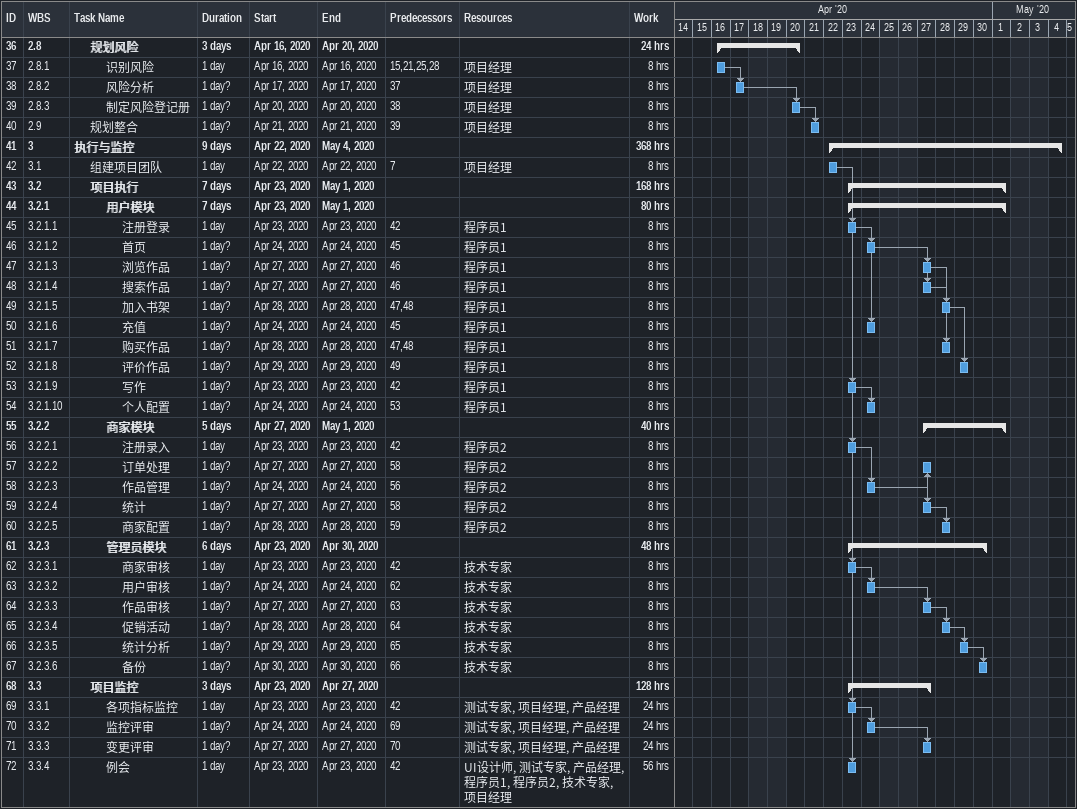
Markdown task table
| ID | WBS | Task | Duration | Start | Finish | Predecessors | Resources | Work (h) |
|---|---|---|---|---|---|---|---|---|
| 36 | 2.8 | **规划风险** | 3d | 2020-04-16 | 2020-04-20 |  |  | 24 |
| 37 | 2.8.1 | 识别风险 | 1d | 2020-04-16 | 2020-04-16 | 15, 21, 25, 28 | 项目经理 | 8 |
| 38 | 2.8.2 | 风险分析 | 1d? | 2020-04-17 | 2020-04-17 | 37 | 项目经理 | 8 |
| 39 | 2.8.3 | 制定风险登记册 | 1d? | 2020-04-20 | 2020-04-20 | 38 | 项目经理 | 8 |
| 40 | 2.9 | 规划整合 | 1d? | 2020-04-21 | 2020-04-21 | 39 | 项目经理 | 8 |
| 41 | 3 | **执行与监控** | 9d | 2020-04-22 | 2020-05-04 |  |  | 368 |
| 42 | 3.1 | 组建项目团队 | 1d | 2020-04-22 | 2020-04-22 | 7 | 项目经理 | 8 |
| 43 | 3.2 | **项目执行** | 7d | 2020-04-23 | 2020-05-01 |  |  | 168 |
| 44 | 3.2.1 | **用户模块** | 7d | 2020-04-23 | 2020-05-01 |  |  | 80 |
| 45 | 3.2.1.1 | 注册登录 | 1d | 2020-04-23 | 2020-04-23 | 42 | 程序员1 | 8 |
| 46 | 3.2.1.2 | 首页 | 1d? | 2020-04-24 | 2020-04-24 | 45 | 程序员1 | 8 |
| 47 | 3.2.1.3 | 浏览作品 | 1d? | 2020-04-27 | 2020-04-27 | 46 | 程序员1 | 8 |
| 48 | 3.2.1.4 | 搜索作品 | 1d? | 2020-04-27 | 2020-04-27 | 46 | 程序员1 | 8 |
| 49 | 3.2.1.5 | 加入书架 | 1d? | 2020-04-28 | 2020-04-28 | 47, 48 | 程序员1 | 8 |
| 50 | 3.2.1.6 | 充值 | 1d? | 2020-04-24 | 2020-04-24 | 45 | 程序员1 | 8 |
| 51 | 3.2.1.7 | 购买作品 | 1d? | 2020-04-28 | 2020-04-28 | 47, 48 | 程序员1 | 8 |
| 52 | 3.2.1.8 | 评价作品 | 1d? | 2020-04-29 | 2020-04-29 | 49 | 程序员1 | 8 |
| 53 | 3.2.1.9 | 写作 | 1d? | 2020-04-23 | 2020-04-23 | 42 | 程序员1 | 8 |
| 54 | 3.2.1.10 | 个人配置 | 1d? | 2020-04-24 | 2020-04-24 | 53 | 程序员1 | 8 |
| 55 | 3.2.2 | **商家模块** | 5d | 2020-04-27 | 2020-05-01 |  |  | 40 |
| 56 | 3.2.2.1 | 注册录入 | 1d | 2020-04-23 | 2020-04-23 | 42 | 程序员2 | 8 |
| 57 | 3.2.2.2 | 订单处理 | 1d? | 2020-04-27 | 2020-04-27 | 58 | 程序员2 | 8 |
| 58 | 3.2.2.3 | 作品管理 | 1d? | 2020-04-24 | 2020-04-24 | 56 | 程序员2 | 8 |
| 59 | 3.2.2.4 | 统计 | 1d? | 2020-04-27 | 2020-04-27 | 58 | 程序员2 | 8 |
| 60 | 3.2.2.5 | 商家配置 | 1d? | 2020-04-28 | 2020-04-28 | 59 | 程序员2 | 8 |
| 61 | 3.2.3 | **管理员模块** | 6d | 2020-04-23 | 2020-04-30 |  |  | 48 |
| 62 | 3.2.3.1 | 商家审核 | 1d | 2020-04-23 | 2020-04-23 | 42 | 技术专家 | 8 |
| 63 | 3.2.3.2 | 用户审核 | 1d? | 2020-04-24 | 2020-04-24 | 62 | 技术专家 | 8 |
| 64 | 3.2.3.3 | 作品审核 | 1d? | 2020-04-27 | 2020-04-27 | 63 | 技术专家 | 8 |
| 65 | 3.2.3.4 | 促销活动 | 1d? | 2020-04-28 | 2020-04-28 | 64 | 技术专家 | 8 |
| 66 | 3.2.3.5 | 统计分析 | 1d? | 2020-04-29 | 2020-04-29 | 65 | 技术专家 | 8 |
| 67 | 3.2.3.6 | 备份 | 1d? | 2020-04-30 | 2020-04-30 | 66 | 技术专家 | 8 |
| 68 | 3.3 | **项目监控** | 3d | 2020-04-23 | 2020-04-27 |  |  | 128 |
| 69 | 3.3.1 | 各项指标监控 | 1d | 2020-04-23 | 2020-04-23 | 42 | 测试专家, 项目经理, 产品经理 | 24 |
| 70 | 3.3.2 | 监控评审 | 1d? | 2020-04-24 | 2020-04-24 | 69 | 测试专家, 项目经理, 产品经理 | 24 |
| 71 | 3.3.3 | 变更评审 | 1d? | 2020-04-27 | 2020-04-27 | 70 | 测试专家, 项目经理, 产品经理 | 24 |
| 72 | 3.3.4 | 例会 | 1d | 2020-04-23 | 2020-04-23 | 42 | UI设计师, 测试专家, 产品经理, 程序员1, 程序员2, 技术专家, 项目经理 | 56 |
